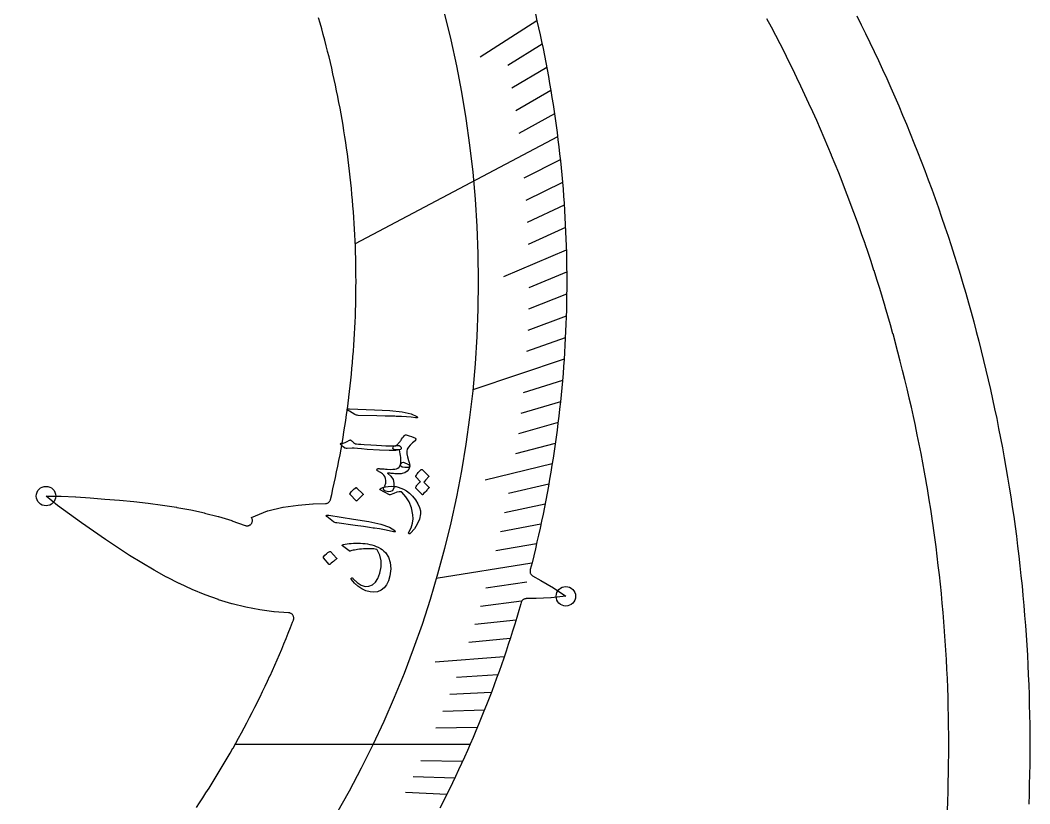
# Model space of a CAD drawing. Header units: millimetres. Extents: x -76 to 76, y -76 to 76.
# Drawn here: x 28.84 to 76.5, y -2.79 to 34.19 of the extents above; entities that cross this region are included whole.
import ezdxf

# ---------------------------------------------------------------- set-up
doc = ezdxf.new("R2010")
doc.units = ezdxf.units.MM
for name, color, linetype in [('CUT_INNER', 6, 'Continuous'), ('CUT_OUTER', 1, 'Continuous'), ('ENGRAVE', 7, 'Continuous'), ('ENGRAVE_FINE', 8, 'Continuous'), ('TEXT', 5, 'Continuous')]:
    doc.layers.add(name, color=color, linetype=linetype)

msp = doc.modelspace()

# ---------------------------------------------------------------- linework, layer by layer
at = {"layer": 'CUT_INNER'}
for points in [[(53.1609, 34.486), (53.2374, 34.1596), (53.3118, 33.8327), (53.3843, 33.5054), (53.4547, 33.1776), (53.5232, 32.8494), (53.5896, 32.5208), (53.654, 32.1918), (53.7164, 31.8623), (53.7767, 31.5326), (53.8351, 31.2024), (53.8914, 30.8719), (53.9457, 30.5411), (53.9979, 30.2099), (54.0481, 29.8784), (54.0963, 29.5466), (54.1425, 29.2146), (54.1866, 28.8822), (54.2286, 28.5496), (54.2687, 28.2167), (54.3066, 27.8836), (54.3426, 27.5503), (54.3765, 27.2167), (54.4083, 26.883), (54.4381, 26.5491), (54.4658, 26.2149), (54.4915, 25.8807), (54.5152, 25.5462), (54.5368, 25.2117), (54.5563, 24.877), (54.5738, 24.5422), (54.5892, 24.2073), (54.6026, 23.8723), (54.6139, 23.5372), (54.6232, 23.202), (54.6304, 22.8669), (54.6355, 22.5316), (54.6386, 22.1964), (54.6396, 21.8611), (54.6386, 21.5259), (54.6355, 21.1906), (54.6304, 20.8554), (54.6232, 20.5202), (54.6139, 20.1851), (54.6026, 19.85), (54.5893, 19.515), (54.5739, 19.1801), (54.5564, 18.8453), (54.5369, 18.5106), (54.5153, 18.176), (54.4916, 17.8416), (54.466, 17.5073), (54.4382, 17.1732), (54.4084, 16.8392), (54.3766, 16.5055), (54.3427, 16.172), (54.3068, 15.8386), (54.2688, 15.5055), (54.2288, 15.1726), (54.1868, 14.84), (54.1427, 14.5077), (54.0965, 14.1756), (54.0484, 13.8438), (53.9982, 13.5123), (53.9459, 13.1812), (53.8916, 12.8503), (53.8353, 12.5198), (53.777, 12.1897), (53.7167, 11.8599), (53.6543, 11.5305), (53.5899, 11.2014), (53.5235, 10.8728), (53.4551, 10.5446), (53.3846, 10.2168), (53.3122, 9.8895), (53.2377, 9.5626), (53.1613, 9.2362), (53.0828, 8.9102), (53.0023, 8.5848), (52.9199, 8.2598), (52.9155, 8.2431), (52.9105, 8.2185), (52.9079, 8.1936), (52.9078, 8.1685), (52.9102, 8.1435), (52.9151, 8.1189), (52.9225, 8.0949), (52.9322, 8.0718), (52.9442, 8.0497), (52.9584, 8.029), (52.9745, 8.0098), (52.9925, 7.9923), (53.0122, 7.9767), (53.0333, 7.9632), (53.4153, 7.7446), (53.4164, 7.7439), (54.0105, 7.3954), (54.0169, 7.3915), (54.5957, 7.0036), (54.6002, 7.0002), (54.5951, 6.9994), (53.9013, 6.9301), (53.8938, 6.9296), (53.2056, 6.9024), (53.2043, 6.9023), (52.7294, 6.8886), (52.7052, 6.8867), (52.6813, 6.8825), (52.6579, 6.8759), (52.6353, 6.8672), (52.6136, 6.8563), (52.5931, 6.8433), (52.5739, 6.8284), (52.5563, 6.8118), (52.5403, 6.7934), (52.5262, 6.7737), (52.5141, 6.7526), (52.5041, 6.7305), (52.4963, 6.7075), (52.4778, 6.6429), (52.3834, 6.3212), (52.2871, 6), (52.1888, 5.6795), (52.0885, 5.3596), (51.9863, 5.0403), (51.8821, 4.7216), (51.776, 4.4036), (51.6679, 4.0862), (51.5579, 3.7696), (51.4459, 3.4535), (51.332, 3.1382), (51.2161, 2.8236), (51.0984, 2.5097), (50.9787, 2.1965), (50.857, 1.8841), (50.7335, 1.5724), (50.6081, 1.2615), (50.4807, 0.9514), (50.3515, 0.642), (50.2203, 0.3335), (50.0873, 0.0257), (49.9524, -0.2812), (49.8156, -0.5873), (49.6769, -0.8925), (49.5364, -1.1969), (49.394, -1.5004), (49.2497, -1.803), (49.1036, -2.1048), (48.9556, -2.4056), (48.8058, -2.7056), (48.6541, -3.0046)], [(37.1627, -2.97), (37.3135, -2.7428), (37.3143, -2.7415), (37.4637, -2.5134), (37.4646, -2.5121), (37.6126, -2.2831), (37.6134, -2.2818), (37.76, -2.0518), (37.7608, -2.0505), (37.906, -1.8197), (37.9068, -1.8184), (38.0506, -1.5866), (38.0514, -1.5853), (38.1938, -1.3527), (38.1946, -1.3514), (38.3355, -1.1179), (38.3363, -1.1166), (38.4757, -0.8823), (38.4765, -0.881), (38.6146, -0.6458), (38.6153, -0.6444), (38.7519, -0.4084), (38.7527, -0.4071), (38.8878, -0.1702), (38.8886, -0.1689), (39.0223, 0.0688), (39.023, 0.0702), (39.1553, 0.3087), (39.156, 0.31), (39.2868, 0.5493), (39.2875, 0.5507), (39.4168, 0.7908), (39.4175, 0.7921), (39.5453, 1.033), (39.546, 1.0344), (39.6724, 1.2761), (39.6731, 1.2774), (39.7979, 1.5199), (39.7986, 1.5212), (39.922, 1.7645), (39.9227, 1.7658), (40.0445, 2.0098), (40.0452, 2.0112), (40.1656, 2.2559), (40.1663, 2.2573), (40.2851, 2.5027), (40.2858, 2.5041), (40.4031, 2.7502), (40.4038, 2.7516), (40.5196, 2.9985), (40.5203, 2.9999), (40.6346, 3.2475), (40.6353, 3.2489), (40.7481, 3.4972), (40.7487, 3.4986), (40.86, 3.7475), (40.8606, 3.7489), (40.9703, 3.9986), (40.9709, 4), (41.0792, 4.2503), (41.0798, 4.2517), (41.1864, 4.5027), (41.187, 4.5041), (41.2922, 4.7558), (41.2928, 4.7572), (41.3963, 5.0094), (41.3969, 5.0109), (41.499, 5.2638), (41.4995, 5.2652), (41.6, 5.5187), (41.6006, 5.5201), (41.6995, 5.7743), (41.7001, 5.7757), (41.7396, 5.8791), (41.7473, 5.9027), (41.7526, 5.927), (41.7555, 5.9517), (41.7559, 5.9766), (41.7539, 6.0014), (41.7494, 6.0258), (41.7424, 6.0497), (41.7332, 6.0728), (41.7217, 6.0948), (41.7081, 6.1156), (41.6924, 6.135), (41.675, 6.1526), (41.6558, 6.1685), (41.6352, 6.1824), (41.6133, 6.1942), (41.5903, 6.2037), (41.5665, 6.2109), (41.5421, 6.2157), (41.5174, 6.2181), (41.5106, 6.2184), (40.8299, 6.2697), (40.8228, 6.2704), (40.1555, 6.3595), (40.1486, 6.3606), (39.494, 6.4856), (39.4874, 6.4871), (38.8449, 6.6463), (38.8386, 6.648), (38.2075, 6.8398), (38.2016, 6.8418), (37.5811, 7.0644), (37.5757, 7.0664), (36.965, 7.3178), (36.9601, 7.3199), (36.3583, 7.5978), (36.3541, 7.5998), (35.7603, 7.9018), (35.7566, 7.9038), (35.1699, 8.2273), (35.1668, 8.2291), (34.5862, 8.5714), (34.5836, 8.5729), (34.0081, 8.9311), (34.0061, 8.9324), (33.4346, 9.3038), (33.4331, 9.3048), (32.8648, 9.6865), (32.8636, 9.6873), (32.2982, 10.0764), (31.7331, 10.4722), (31.1697, 10.8728), (31.1686, 10.8735), (30.6115, 11.2786), (30.6056, 11.2832), (30.0672, 11.7262), (30.0634, 11.7297), (30.069, 11.73), (30.7658, 11.7309), (30.7733, 11.7307), (31.4609, 11.6904), (31.4622, 11.6903), (32.1501, 11.6426), (32.8376, 11.5902), (33.5237, 11.5321), (33.5251, 11.5319), (34.2065, 11.4665), (34.2084, 11.4663), (34.8857, 11.3908), (34.8881, 11.3905), (35.5602, 11.3023), (35.5632, 11.3019), (36.2292, 11.1982), (36.2327, 11.1976), (36.8915, 11.0754), (36.8955, 11.0746), (37.5461, 10.9314), (37.5507, 10.9303), (38.1922, 10.7633), (38.1973, 10.7619), (38.8288, 10.5687), (38.8343, 10.5669), (39.4552, 10.3453), (39.4638, 10.342), (39.4639, 10.3421), (39.4815, 10.3358), (39.5049, 10.3299), (39.5287, 10.3263), (39.5527, 10.325), (39.5768, 10.3259), (39.6006, 10.3293), (39.6241, 10.3348), (39.6469, 10.3427), (39.6688, 10.3526), (39.6896, 10.3647), (39.7092, 10.3787), (39.7274, 10.3945), (39.744, 10.412), (39.7588, 10.431), (39.7717, 10.4513), (39.7826, 10.4728), (39.7913, 10.4952), (39.7979, 10.5184), (39.8022, 10.5421), (39.8042, 10.5661), (39.8039, 10.5901), (39.8013, 10.6141), (39.7964, 10.6377), (39.7893, 10.6607), (39.7799, 10.6829), (39.7685, 10.7041), (39.7636, 10.7114), (39.7599, 10.7175), (39.7652, 10.72), (40.5196, 11.0316), (40.5245, 11.0334), (40.5295, 11.0348), (41.247, 11.1984), (41.2565, 11.2002), (41.9599, 11.3043), (41.9679, 11.3052), (42.6605, 11.3626), (42.6679, 11.363), (43.256, 11.3765), (43.2812, 11.3783), (43.3062, 11.3827), (43.3306, 11.3896), (43.3541, 11.399), (43.3766, 11.4107), (43.3978, 11.4246), (43.4174, 11.4405), (43.4354, 11.4584), (43.4514, 11.478), (43.4654, 11.4991), (43.4772, 11.5215), (43.4866, 11.545), (43.4937, 11.5694), (43.5476, 11.7996), (43.5479, 11.8011), (43.6085, 12.067), (43.6088, 12.0685), (43.6678, 12.3347), (43.6681, 12.3362), (43.7254, 12.6028), (43.7257, 12.6043), (43.7814, 12.8713), (43.7817, 12.8728), (43.8357, 13.1401), (43.836, 13.1416), (43.8884, 13.4093), (43.8887, 13.4108), (43.9394, 13.6787), (43.9397, 13.6802), (43.9888, 13.9485), (43.989, 13.95), (44.0365, 14.2185), (44.0368, 14.22), (44.0826, 14.4889), (44.0828, 14.4904), (44.127, 14.7595), (44.1272, 14.761), (44.1697, 15.0304), (44.1699, 15.0319), (44.2108, 15.3015), (44.211, 15.3031), (44.2502, 15.5729), (44.2504, 15.5745), (44.2879, 15.8446), (44.2881, 15.8461), (44.324, 16.1164), (44.3242, 16.1179), (44.3584, 16.3885), (44.3586, 16.39), (44.3912, 16.6608), (44.3913, 16.6623), (44.4222, 16.9333), (44.4224, 16.9348), (44.4516, 17.2059), (44.4518, 17.2074), (44.4793, 17.4788), (44.4795, 17.4803), (44.5054, 17.7518), (44.5055, 17.7533), (44.5298, 18.0249), (44.5299, 18.0264), (44.5525, 18.2982), (44.5526, 18.2997), (44.5735, 18.5717), (44.5736, 18.5732), (44.5928, 18.8452), (44.5929, 18.8467), (44.6105, 19.1189), (44.6106, 19.1204), (44.6265, 19.3927), (44.6265, 19.3942), (44.6408, 19.6665), (44.6408, 19.6681), (44.6534, 19.9405), (44.6534, 19.942), (44.6643, 20.2145), (44.6644, 20.216), (44.6736, 20.4886), (44.6736, 20.4901), (44.6812, 20.7627), (44.6812, 20.7643), (44.6871, 21.0369), (44.6871, 21.0384), (44.6913, 21.3111), (44.6913, 21.3127), (44.6938, 21.5854), (44.6938, 21.5869), (44.6946, 21.8596), (44.6946, 21.8611), (44.6938, 22.1338), (44.6938, 22.1354), (44.6913, 22.4081), (44.6913, 22.4096), (44.6871, 22.6823), (44.6871, 22.6838), (44.6812, 22.9565), (44.6812, 22.958), (44.6736, 23.2306), (44.6736, 23.2321), (44.6644, 23.5047), (44.6643, 23.5062), (44.6534, 23.7787), (44.6534, 23.7802), (44.6408, 24.0527), (44.6408, 24.0542), (44.6265, 24.3265), (44.6265, 24.3281), (44.6106, 24.6003), (44.6105, 24.6018), (44.5929, 24.874), (44.5928, 24.8755), (44.5736, 25.1475), (44.5735, 25.1491), (44.5526, 25.421), (44.5525, 25.4225), (44.5299, 25.6943), (44.5298, 25.6958), (44.5055, 25.9674), (44.5054, 25.969), (44.4795, 26.2404), (44.4793, 26.242), (44.4518, 26.5133), (44.4516, 26.5148), (44.4224, 26.7859), (44.4222, 26.7875), (44.3913, 27.0584), (44.3912, 27.0599), (44.3586, 27.3307), (44.3584, 27.3322), (44.3242, 27.6028), (44.324, 27.6043), (44.2881, 27.8746), (44.2879, 27.8762), (44.2504, 28.1463), (44.2502, 28.1478), (44.211, 28.4177), (44.2108, 28.4192), (44.1699, 28.6888), (44.1697, 28.6903), (44.1272, 28.9597), (44.127, 28.9612), (44.0828, 29.2303), (44.0826, 29.2318), (44.0368, 29.5007), (44.0365, 29.5022), (43.989, 29.7707), (43.9888, 29.7723), (43.9397, 30.0405), (43.9394, 30.042), (43.8887, 30.31), (43.8884, 30.3115), (43.836, 30.5791), (43.8357, 30.5806), (43.7817, 30.8479), (43.7814, 30.8494), (43.7257, 31.1164), (43.7254, 31.1179), (43.6681, 31.3845), (43.6678, 31.386), (43.6088, 31.6523), (43.6085, 31.6538), (43.5479, 31.9197), (43.5476, 31.9212), (43.4854, 32.1867), (43.485, 32.1882), (43.4212, 32.4533), (43.4208, 32.4548), (43.3554, 32.7195), (43.355, 32.721), (43.2879, 32.9853), (43.2876, 32.9868), (43.2189, 33.2507), (43.2185, 33.2522), (43.1482, 33.5157), (43.1478, 33.5172), (43.0758, 33.7803), (43.0754, 33.7817), (43.0019, 34.0443), (43.0015, 34.0458), (42.9263, 34.308)], [(72.608, -3.1198), (72.6257, -2.6757), (72.6258, -2.6742), (72.6408, -2.2301), (72.6408, -2.2285), (72.6531, -1.7843), (72.6531, -1.7828), (72.6627, -1.3385), (72.6627, -1.3369), (72.6695, -0.8926), (72.6695, -0.8911), (72.6736, -0.4467), (72.6736, -0.4452), (72.675, -0.0008), (72.675, 0.0008), (72.6736, 0.4452), (72.6736, 0.4467), (72.6695, 0.8911), (72.6695, 0.8926), (72.6627, 1.3369), (72.6627, 1.3385), (72.6531, 1.7828), (72.6531, 1.7843), (72.6408, 2.2285), (72.6408, 2.2301), (72.6258, 2.6742), (72.6257, 2.6757), (72.608, 3.1198), (72.6079, 3.1213), (72.5875, 3.5652), (72.5874, 3.5668), (72.5643, 4.0105), (72.5642, 4.0121), (72.5383, 4.4557), (72.5382, 4.4572), (72.5096, 4.9007), (72.5095, 4.9023), (72.4781, 5.3455), (72.478, 5.3471), (72.444, 5.7902), (72.4439, 5.7917), (72.4071, 6.2346), (72.407, 6.2361), (72.3675, 6.6787), (72.3673, 6.6802), (72.3251, 7.1226), (72.325, 7.1242), (72.2801, 7.5663), (72.2799, 7.5678), (72.2323, 8.0096), (72.2321, 8.0112), (72.1818, 8.4527), (72.1816, 8.4542), (72.1285, 8.8954), (72.1284, 8.897), (72.0726, 9.3378), (72.0724, 9.3394), (72.0139, 9.7799), (72.0137, 9.7814), (71.9526, 10.2216), (71.9524, 10.2231), (71.8885, 10.6629), (71.8883, 10.6644), (71.8217, 11.1038), (71.8215, 11.1053), (71.7523, 11.5443), (71.752, 11.5458), (71.6801, 11.9843), (71.6798, 11.9858), (71.6052, 12.4239), (71.6049, 12.4254), (71.5276, 12.863), (71.5273, 12.8645), (71.4473, 13.3017), (71.447, 13.3032), (71.3644, 13.7398), (71.3641, 13.7413), (71.2787, 14.1774), (71.2784, 14.1789), (71.1904, 14.6145), (71.1901, 14.616), (71.0994, 15.0511), (71.0991, 15.0526), (71.0057, 15.487), (71.0054, 15.4885), (70.9093, 15.9224), (70.909, 15.9239), (70.8103, 16.3572), (70.8099, 16.3587), (70.7086, 16.7914), (70.7082, 16.7929), (70.6042, 17.2249), (70.6039, 17.2264), (70.4972, 17.6578), (70.4968, 17.6593), (70.3875, 18.0901), (70.3871, 18.0916), (70.2752, 18.5216), (70.2748, 18.5231), (70.1602, 18.9525), (70.1598, 18.954), (70.0426, 19.3826), (70.0422, 19.3841), (69.9224, 19.812), (69.922, 19.8135), (69.7995, 20.2407), (69.7991, 20.2422), (69.674, 20.6686), (69.6736, 20.6701), (69.5459, 21.0957), (69.5454, 21.0972), (69.4151, 21.522), (69.4147, 21.5235), (69.2817, 21.9476), (69.2813, 21.949), (69.1458, 22.3722), (69.1453, 22.3737), (69.0072, 22.7961), (69.0067, 22.7975), (68.866, 23.2191), (68.8655, 23.2205), (68.7223, 23.6412), (68.7218, 23.6426), (68.5759, 24.0624), (68.5754, 24.0639), (68.427, 24.4827), (68.4265, 24.4842), (68.2755, 24.9021), (68.2749, 24.9036), (68.1214, 25.3206), (68.1208, 25.322), (67.9647, 25.7381), (67.9642, 25.7396), (67.8055, 26.1547), (67.805, 26.1561), (67.6438, 26.5702), (67.6432, 26.5716), (67.4795, 26.9848), (67.4789, 26.9862), (67.3126, 27.3983), (67.312, 27.3997), (67.1432, 27.8108), (67.1426, 27.8122), (66.9713, 28.2223), (66.9707, 28.2237), (66.7969, 28.6327), (66.7963, 28.6341), (66.62, 29.042), (66.6193, 29.0434), (66.4405, 29.4502), (66.4399, 29.4516), (66.2585, 29.8573), (66.2579, 29.8587), (66.0741, 30.2633), (66.0735, 30.2647), (65.8872, 30.6682), (65.8865, 30.6696), (65.6977, 31.0719), (65.6971, 31.0733), (65.5059, 31.4744), (65.5052, 31.4758), (65.3115, 31.8757), (65.3108, 31.8771), (65.1147, 32.2759), (65.114, 32.2773), (64.9154, 32.6748), (64.9147, 32.6762), (64.7137, 33.0725), (64.713, 33.0739), (64.5096, 33.469), (64.5089, 33.4703), (64.303, 33.8642), (64.3023, 33.8655), (64.094, 34.2581)]]:
    msp.add_lwpolyline(points, dxfattribs=at)
at = {"layer": 'CUT_OUTER'}
msp.add_lwpolyline([(68.3313, 34.3959), (68.5411, 33.976), (68.7483, 33.5548), (68.9529, 33.1324), (69.1549, 32.7087), (69.3542, 32.2837), (69.551, 31.8576), (69.7452, 31.4302), (69.9367, 31.0017), (70.1256, 30.572), (70.3119, 30.1411), (70.4955, 29.7091), (70.6765, 29.276), (70.8548, 28.8418), (71.0304, 28.4065), (71.2034, 27.9701), (71.3737, 27.5327), (71.5413, 27.0942), (71.7062, 26.6547), (71.8684, 26.2143), (72.0279, 25.7728), (72.1846, 25.3304), (72.3387, 24.887), (72.4901, 24.4426), (72.6387, 23.9974), (72.7845, 23.5512), (72.9277, 23.1042), (73.0681, 22.6563), (73.2057, 22.2075), (73.3406, 21.7579), (73.4727, 21.3075), (73.6021, 20.8563), (73.7287, 20.4043), (73.8525, 19.9515), (73.9735, 19.498), (74.0917, 19.0437), (74.2072, 18.5887), (74.3199, 18.133), (74.4297, 17.6767), (74.5368, 17.2197), (74.641, 16.762), (74.7425, 16.3037), (74.8411, 15.8448), (74.9369, 15.3853), (75.0299, 14.9252), (75.1201, 14.4645), (75.2074, 14.0033), (75.2919, 13.5416), (75.3736, 13.0793), (75.4524, 12.6166), (75.5284, 12.1534), (75.6016, 11.6897), (75.6719, 11.2256), (75.7393, 10.7611), (75.8039, 10.2962), (75.8657, 9.8309), (75.9246, 9.3652), (75.9806, 8.8991), (76.0338, 8.4328), (76.0841, 7.9661), (76.1316, 7.4991), (76.1761, 7.0318), (76.2178, 6.5643), (76.2567, 6.0965), (76.2927, 5.6285), (76.3258, 5.1602), (76.356, 4.6918), (76.3833, 4.2232), (76.4078, 3.7544), (76.4294, 3.2855), (76.4481, 2.8165), (76.464, 2.3474), (76.4769, 1.8782), (76.487, 1.4089), (76.4942, 0.9395), (76.4986, 0.4702), (76.5, 0.0008), (76.4986, -0.4686), (76.4942, -0.938), (76.4871, -1.4074), (76.477, -1.8766), (76.464, -2.3459), (76.4482, -2.815)], dxfattribs=at)
at = {"layer": 'ENGRAVE'}
for points in [[(54.2118, 28.685), (44.6596, 23.6307)], [(54.5159, 18.1849), (50.2029, 16.7462)], [(52.9972, 8.5644), (48.474, 7.8334)], [(50.0761, 0), (38.9838, 0)]]:
    msp.add_lwpolyline(points, dxfattribs=at)
for centre, radius in [((0, 21.8604), 50.4627), ((30.0627, 11.73), 0.459), ((54.601, 7), 0.459)]:
    msp.add_circle(centre, radius, dxfattribs=at)
at = {"layer": 'ENGRAVE_FINE'}
for points in [[(53.2365, 34.1633), (50.56, 32.4456)], [(53.4796, 33.0596), (51.8567, 32.0564)], [(53.6982, 31.9595), (52.0564, 30.9823)], [(53.8928, 30.8633), (52.2325, 29.9125)], [(54.0639, 29.7717), (52.3856, 28.8475)], [(54.3369, 27.6039), (52.6244, 26.7338)], [(54.4399, 26.5286), (52.7109, 25.686)], [(54.521, 25.4596), (52.7761, 24.6448)], [(54.5807, 24.3974), (52.8205, 23.6106)], [(54.6195, 23.3423), (51.6557, 22.0756)], [(54.6379, 22.2946), (52.8487, 21.5645)], [(54.6363, 21.2547), (52.8334, 20.5534)], [(54.6151, 20.223), (52.799, 19.5505)], [(54.5748, 19.1996), (52.7462, 18.5563)], [(54.4387, 17.1792), (52.5866, 16.5947)], [(54.3438, 16.1826), (52.4808, 15.6278)], [(54.2316, 15.1955), (52.3582, 14.6705)], [(54.1025, 14.2179), (52.2193, 13.723)], [(53.957, 13.2502), (50.7962, 12.474)], [(53.7954, 12.2925), (51.8944, 11.8581)], [(53.6182, 11.3449), (51.7092, 10.9409)], [(53.4259, 10.4076), (51.5094, 10.0342)], [(53.2187, 9.4807), (51.2954, 9.138)], [(52.7618, 7.6587), (50.8265, 7.3778)], [(52.5127, 6.7638), (50.5723, 6.5139)], [(52.2504, 5.8797), (50.3056, 5.6609)], [(51.9754, 5.0066), (50.0266, 4.8189)], [(51.6879, 4.1444), (48.4269, 3.8829)], [(51.3883, 3.2933), (49.4335, 3.168)], [(51.0769, 2.4533), (49.1201, 2.3593)], [(50.7542, 1.6243), (48.7959, 1.5617)], [(50.4205, 0.8066), (48.4612, 0.7752)], [(49.7213, -0.7954), (47.762, -0.7641)], [(49.3564, -1.5796), (47.3981, -1.5169)], [(48.9818, -2.3526), (47.025, -2.2586)]]:
    msp.add_lwpolyline(points, dxfattribs=at)
at = {"layer": 'TEXT'}
for points in [[(44.3806, 15.7295), (44.2984, 15.785), (44.2722, 15.824), (44.302, 15.8467), (44.3878, 15.8532), (45.5705, 15.8021), (46.2964, 15.7714), (46.8714, 15.7107), (47.2954, 15.6179), (47.5681, 15.492), (47.5892, 15.4728), (47.5998, 15.4569), (47.5999, 15.4442), (47.5896, 15.4347), (47.5744, 15.4281), (47.5554, 15.4245), (47.5326, 15.4239), (47.5059, 15.4263), (47.2993, 15.4543), (47.079, 15.4743), (46.8448, 15.4866), (46.5968, 15.4912), (46.5322, 15.4937), (46.3574, 15.4987), (46.0725, 15.5063), (45.6775, 15.5171), (44.8007, 15.5363), (44.7545, 15.5405), (44.7125, 15.5487), (44.6748, 15.561), (44.6412, 15.5774)], [(45.0839, 14.1666), (45.3877, 14.1448), (45.6581, 14.1274), (45.895, 14.1141), (46.0984, 14.1048), (46.268, 14.0997), (46.4035, 14.0986), (46.5049, 14.1014), (46.5722, 14.1082), (46.6595, 14.12), (46.7292, 14.1139), (46.7814, 14.09), (46.8158, 14.048), (46.8308, 14.001), (46.8245, 13.9618), (46.797, 13.9305), (46.7482, 13.9071), (46.5727, 13.8816), (46.2585, 13.8774), (45.8059, 13.895), (45.2148, 13.9351), (44.9612, 13.9573), (44.7586, 13.9738), (44.6069, 13.9844), (44.506, 13.989), (44.2792, 13.9778), (44.2395, 13.9782), (44.2044, 13.983), (44.1736, 13.9923), (44.1473, 14.006), (44.0861, 14.0566), (44.0387, 14.096), (44.0052, 14.1242), (43.9856, 14.1413), (43.958, 14.1738), (43.9504, 14.1983), (43.9627, 14.2147), (43.9949, 14.2229), (44.0839, 14.2327), (44.1795, 14.2594), (44.2816, 14.3032), (44.3902, 14.3642), (44.4115, 14.3752), (44.4316, 14.3782), (44.4503, 14.3734), (44.4676, 14.3605), (44.488, 14.3412), (44.507, 14.3229), (44.5247, 14.3057), (44.541, 14.2896), (44.556, 14.2747), (44.5697, 14.2608), (44.582, 14.248), (44.593, 14.2363), (44.612, 14.219), (44.6318, 14.2062), (44.6523, 14.198), (44.6737, 14.1943), (44.7212, 14.1924), (44.8054, 14.187), (44.9263, 14.1784), (45.0839, 14.1666)], [(46.4375, 13.9746), (46.4422, 14.0311), (46.4638, 14.0726), (46.5024, 14.0991), (46.5579, 14.1106), (46.5853, 14.1155), (46.6135, 14.1295), (46.6426, 14.1525), (46.6726, 14.1845), (46.6889, 14.2051), (46.7071, 14.2278), (46.7272, 14.2527), (46.7491, 14.2797), (46.7723, 14.3091), (46.7961, 14.3408), (46.8206, 14.3748), (46.8458, 14.4113), (46.8928, 14.4792), (46.9319, 14.5326), (46.9632, 14.5713), (46.9867, 14.5953), (47.0064, 14.611), (47.0258, 14.62), (47.0447, 14.6223), (47.0632, 14.6179), (47.2022, 14.5759), (47.3206, 14.535), (47.4186, 14.4954), (47.496, 14.457), (47.5053, 14.4487), (47.5112, 14.4372), (47.5134, 14.4225), (47.5122, 14.4047), (47.5078, 14.3827), (47.5023, 14.3653), (47.4957, 14.3523), (47.488, 14.3439), (47.3571, 14.2395), (47.2515, 14.1388), (47.1712, 14.0419), (47.1163, 13.9484), (47.0909, 13.8488), (47.0928, 13.7248), (47.1219, 13.576), (47.1778, 13.4022), (47.2054, 13.3179), (47.2229, 13.246), (47.2303, 13.1864), (47.2277, 13.1392), (47.2198, 13.1176), (47.2048, 13.101), (47.1827, 13.0895), (47.1537, 13.0831), (46.9924, 13.0728), (46.88, 13.092), (46.8165, 13.1403), (46.8018, 13.2178), (46.8072, 13.2968), (46.8092, 13.3782), (46.8078, 13.462), (46.803, 13.5483), (46.7945, 13.6366), (46.7819, 13.7268), (46.7651, 13.8189), (46.7442, 13.9127), (46.6117, 13.9065), (46.5164, 13.9148), (46.4583, 13.9375), (46.4375, 13.9746)], [(45.6859, 12.989), (45.6982, 13.0081), (45.7165, 13.0206), (45.741, 13.0265), (45.7715, 13.0257), (45.7925, 13.0245), (45.8217, 13.0227), (45.8591, 13.0202), (45.9045, 13.0171), (45.9579, 13.0133), (46.0188, 13.0091), (46.0872, 13.0043), (46.1632, 12.999), (46.3086, 12.9907), (46.4313, 12.9918), (46.5313, 13.0022), (46.6085, 13.022), (46.6718, 13.0523), (46.7251, 13.095), (46.7685, 13.1502), (46.8018, 13.2178), (46.836, 13.2804), (46.881, 13.3158), (46.9368, 13.3238), (47.0036, 13.3046), (47.1061, 13.2561), (47.1777, 13.2131), (47.2186, 13.1757), (47.2286, 13.144), (47.1846, 13.006), (47.1096, 12.9008), (47.0039, 12.8286), (46.8677, 12.7893), (46.8263, 12.7851), (46.7823, 12.7817), (46.7357, 12.7791), (46.6865, 12.7774), (46.6345, 12.7772), (46.5796, 12.7791), (46.5217, 12.7831), (46.4608, 12.7893), (46.4018, 12.7961), (46.3493, 12.8019), (46.3034, 12.8067), (46.264, 12.8106), (46.2318, 12.8136), (46.2074, 12.8161), (46.191, 12.818), (46.1823, 12.8192), (46.1783, 12.8197), (46.1756, 12.8193), (46.1743, 12.818), (46.1743, 12.8159), (46.176, 12.8128), (46.1796, 12.8087), (46.1852, 12.8036), (46.1928, 12.7976), (46.3442, 12.6686), (46.4417, 12.5134), (46.485, 12.332), (46.4737, 12.1249), (46.446, 12.0416), (46.3981, 11.9824), (46.3301, 11.9474), (46.2419, 11.9367), (46.1656, 11.9438), (46.1028, 11.9591), (46.0534, 11.9826), (46.0174, 12.0143), (45.9949, 12.0486), (45.9859, 12.08), (45.9904, 12.1084), (46.0085, 12.1341), (46.0301, 12.155), (46.0464, 12.1739), (46.0573, 12.191), (46.0629, 12.206), (46.096, 12.3412), (46.1058, 12.4609), (46.0925, 12.565), (46.0563, 12.6533), (46.0152, 12.7088), (45.9449, 12.7719), (45.8454, 12.8423), (45.7166, 12.9201), (45.6962, 12.9334), (45.6843, 12.9494), (45.6809, 12.9679), (45.6859, 12.989)], [(47.5188, 12.6331), (47.514, 12.6403), (47.5122, 12.6495), (47.5131, 12.6606), (47.5168, 12.6737), (47.5435, 12.7182), (47.5716, 12.7607), (47.6011, 12.8015), (47.6321, 12.8405), (47.6648, 12.8779), (47.6998, 12.9141), (47.7369, 12.9489), (47.7762, 12.9824), (47.7873, 12.9882), (47.7983, 12.9896), (47.8091, 12.9867), (47.8197, 12.9794), (48.1348, 12.6766), (48.1383, 12.6692), (48.1365, 12.6597), (48.1293, 12.648), (48.1169, 12.6342), (48.1061, 12.6251), (48.0908, 12.6099), (48.0709, 12.5886), (48.0465, 12.5612), (48.0171, 12.5274), (47.9824, 12.4871), (47.9425, 12.4403), (47.8972, 12.387), (48.1383, 12.145), (48.1452, 12.1347), (48.145, 12.1232), (48.1378, 12.1106), (48.1237, 12.0969), (48.1114, 12.0849), (48.0929, 12.066), (48.0679, 12.0401), (48.0366, 12.0072), (47.9988, 11.9668), (47.9544, 11.9182), (47.9033, 11.8615), (47.8455, 11.7967), (47.8368, 11.7906), (47.829, 11.7887), (47.8222, 11.7911), (47.8162, 11.7978), (47.5218, 12.1078), (47.5172, 12.115), (47.5154, 12.1243), (47.5164, 12.1354), (47.5203, 12.1485), (47.5415, 12.1865), (47.5643, 12.223), (47.589, 12.2578), (47.6155, 12.291), (47.6435, 12.3227), (47.6727, 12.3529), (47.7031, 12.3817), (47.7347, 12.409)], [(44.4145, 11.8058), (44.4099, 11.8127), (44.4082, 11.8215), (44.4093, 11.8319), (44.4133, 11.8441), (44.4701, 11.924), (44.5338, 11.9972), (44.6045, 12.0636), (44.6822, 12.1233), (44.6932, 12.1284), (44.7033, 12.1295), (44.7125, 12.1266), (44.7208, 12.1197), (45.0305, 11.8257), (45.0372, 11.8157), (45.037, 11.8049), (45.0298, 11.7933), (45.0156, 11.7807), (45.0033, 11.7699), (44.9846, 11.7527), (44.9596, 11.7291), (44.9281, 11.6991), (44.8902, 11.6622), (44.8455, 11.6179), (44.7942, 11.5661), (44.7361, 11.507), (44.727, 11.4995), (44.7189, 11.4966), (44.7118, 11.4982), (44.7059, 11.5044)], [(47.2673, 9.9763), (47.2539, 9.9637), (47.2408, 9.9548), (47.2281, 9.9497), (47.2156, 9.9483), (47.2061, 9.9498), (47.1973, 9.9542), (47.1892, 9.9617), (47.1819, 9.9722), (47.1785, 9.982), (47.1786, 9.9935), (47.1823, 10.0067), (47.1894, 10.0215), (47.2941, 10.2346), (47.3614, 10.4438), (47.3914, 10.6485), (47.3842, 10.8483), (47.3156, 11.1696), (47.2043, 11.4538), (47.051, 11.7005), (46.8562, 11.9099), (46.8523, 11.913), (46.8488, 11.9158), (46.846, 11.9181), (46.8436, 11.92), (46.8415, 11.9216), (46.8393, 11.9228), (46.837, 11.9238), (46.8347, 11.9244), (46.7367, 11.9293), (46.617, 11.9072), (46.4755, 11.8583), (46.3121, 11.783), (46.3025, 11.7811), (46.2944, 11.7807), (46.2878, 11.7818), (46.2829, 11.7844), (45.8326, 12.0245), (45.8179, 12.0433), (45.8355, 12.0667), (45.8855, 12.0949), (45.9678, 12.128), (46.0896, 12.1645), (46.2199, 12.1867), (46.3588, 12.1944), (46.5064, 12.1874), (46.588, 12.1751), (46.6875, 12.1485), (46.805, 12.1076), (46.9403, 12.0522), (47.0818, 11.974), (47.2227, 11.8635), (47.3626, 11.7205), (47.5012, 11.5446), (47.6181, 11.3609), (47.6964, 11.1894), (47.7364, 11.0303), (47.7382, 10.8841), (47.6856, 10.638), (47.5894, 10.4042), (47.45, 10.1835), (47.2673, 9.9763)], [(43.3901, 10.7012), (43.3147, 10.7656), (43.2931, 10.8074), (43.3253, 10.8265), (43.4114, 10.8232), (44.5805, 10.6374), (45.2981, 10.524), (45.8624, 10.398), (46.2731, 10.2574), (46.5296, 10.1012), (46.5484, 10.0797), (46.5571, 10.0626), (46.5557, 10.05), (46.5444, 10.0418), (46.5285, 10.037), (46.5093, 10.0356), (46.4865, 10.0376), (46.4602, 10.043), (46.2583, 10.0944), (46.0416, 10.1395), (45.8104, 10.1784), (45.5646, 10.2114), (45.5007, 10.2212), (45.3276, 10.2461), (45.0454, 10.2862), (44.6542, 10.342), (43.7853, 10.4612), (43.7399, 10.4706), (43.6992, 10.4836), (43.6631, 10.5002), (43.6316, 10.5203)], [(43.1641, 8.8204), (43.16, 8.8276), (43.1589, 8.8364), (43.1608, 8.8467), (43.1656, 8.8584), (43.2276, 8.9333), (43.2961, 9.0009), (43.3711, 9.0614), (43.4526, 9.1148), (43.4639, 9.119), (43.474, 9.1194), (43.483, 9.1158), (43.4909, 9.1084), (43.7796, 8.7953), (43.7856, 8.7849), (43.7846, 8.7743), (43.7766, 8.7633), (43.7616, 8.7519), (43.7486, 8.7421), (43.7289, 8.7265), (43.7023, 8.705), (43.6689, 8.6776), (43.6286, 8.6439), (43.5811, 8.6033), (43.5264, 8.5559), (43.4644, 8.5017), (43.4548, 8.495), (43.4466, 8.4927), (43.4397, 8.4948), (43.4341, 8.5013)], [(44.0975, 9.4423), (44.1863, 9.4581), (44.2783, 9.4719), (44.3734, 9.4837), (44.4717, 9.4936), (44.5735, 9.5008), (44.6794, 9.5046), (44.7894, 9.505), (44.9033, 9.5019), (45.0158, 9.4954), (45.1261, 9.484), (45.2341, 9.4677), (45.3397, 9.4465), (45.4434, 9.4203), (45.5454, 9.389), (45.6456, 9.3524), (45.7441, 9.3107), (45.8451, 9.2584), (45.9358, 9.2001), (46.0159, 9.1357), (46.0856, 9.0651), (46.2288, 8.8501), (46.3119, 8.5952), (46.334, 8.3008), (46.2945, 7.9675), (46.2306, 7.7367), (46.1393, 7.5455), (46.0211, 7.3939), (45.8763, 7.2823), (45.7143, 7.2158), (45.5412, 7.1901), (45.357, 7.205), (45.1618, 7.2602), (44.9659, 7.3523), (44.7873, 7.4708), (44.6258, 7.6153), (44.4811, 7.7856), (44.4661, 7.81), (44.4601, 7.8309), (44.4631, 7.8484), (44.4751, 7.8624), (44.4941, 7.8729), (44.5156, 7.8709), (44.5393, 7.8562), (44.5654, 7.829), (44.7571, 7.6442), (44.9442, 7.5229), (45.1271, 7.4658), (45.306, 7.4737), (45.4687, 7.5411), (45.6084, 7.6655), (45.7249, 7.8469), (45.8174, 8.0852), (45.8765, 8.3889), (45.8765, 8.6743), (45.8175, 8.9406), (45.7, 9.1872), (45.6951, 9.193), (45.6869, 9.1984), (45.6755, 9.2034), (45.6609, 9.2081), (45.5428, 9.2336), (45.4006, 9.2465), (45.2344, 9.247), (45.044, 9.2353), (44.9472, 9.2259), (44.8568, 9.2161), (44.7728, 9.2059), (44.6953, 9.1952), (44.6243, 9.1836), (44.5601, 9.1708), (44.5028, 9.1567), (44.4523, 9.1413), (44.4263, 9.1347), (44.4036, 9.1332), (44.3844, 9.1369), (44.3684, 9.1457), (44.0646, 9.3787), (44.0482, 9.397), (44.0482, 9.4137), (44.0646, 9.4288), (44.0975, 9.4423)]]:
    msp.add_lwpolyline(points, close=True, dxfattribs=at)

doc.saveas('drawing.dxf')
